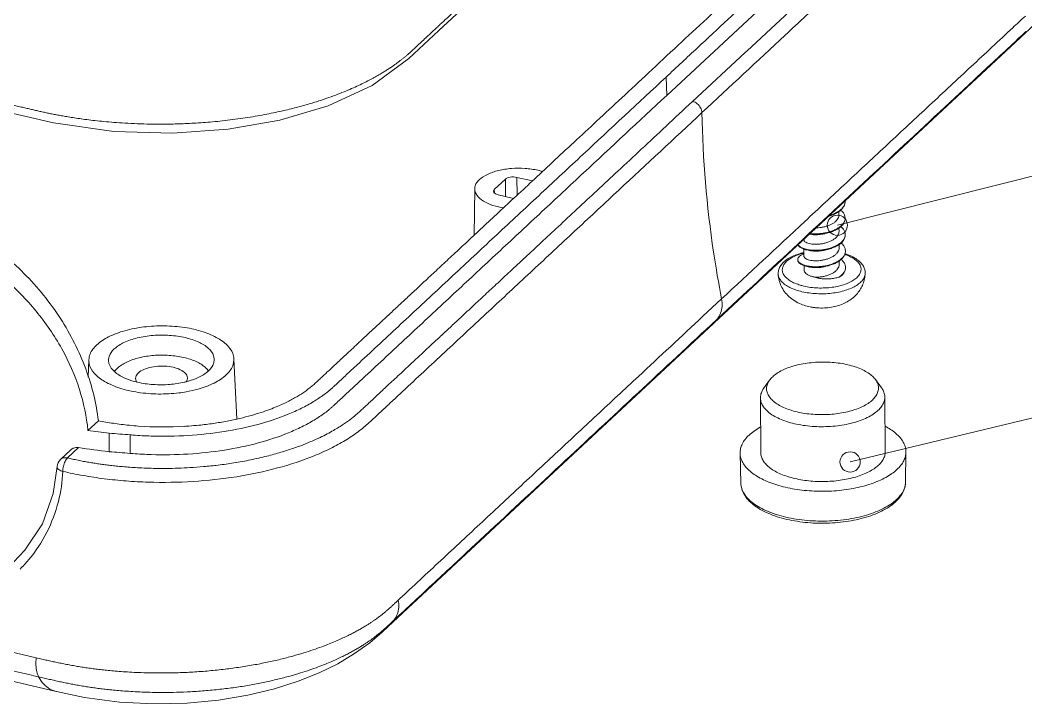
# Model space of a CAD drawing. Header units: millimetres. Extents: x 2741 to 3169, y 1046 to 1343.
# Drawn here: x 2981.46 to 3013, y 1068.64 to 1089.91 of the extents above; entities that cross this region are included whole.
import ezdxf

# ---------------------------------------------------------------- set-up
doc = ezdxf.new("R2010")
doc.units = ezdxf.units.MM
doc.layers.add('dim', color=82, linetype='Continuous', lineweight=9)
doc.layers.add('from', color=7, linetype='Continuous', lineweight=13)
doc.dimstyles.new('ISO', dxfattribs={"dimscale": 0.6, "dimtxt": 2.5, "dimasz": 2.5, "dimexe": 1.25, "dimexo": 0.625, "dimtad": 0, "dimdsep": 46, "dimtxsty": 'Standard', "dimblk": 'OPEN', "dimcen": 0, "dimclrd": 4, "dimclre": 4, "dimadec": 0, "dimazin": 0, "dimtfac": 1, "dimtofl": 0, "dimtmove": 0, "dimatfit": 3, "dimfxl": 1, "dimarcsym": 0})

# ---------------------------------------------------------------- blocks, each defined once
blk = doc.blocks.new('_Open')
at = {"color": 0, "linetype": 'ByBlock', "lineweight": -2}
for p, q in [((-1, 0.167), (0, 0)), ((-1, -0.167), (0, 0)), ((0, 0), (-1, 0))]:
    blk.add_line(p, q, dxfattribs=at)
blk = doc.blocks.new('*u57')
at = {"color": 7, "linetype": 'Continuous'}
for p, q in [((11.623, 53.151), (26.148, 66.69)), ((33.428, 60.102), (22.614, 50.022)), ((34.714, 59.843), (26.492, 52.18)), ((9.167, 24.379), (40.369, 53.46)), ((26.4, 52.094), (23.864, 49.731)), ((26.492, 52.18), (26.4, 52.094)), ((22.584, 50.91), (22.614, 50.022)), ((-7.808, 22.873), (-122.805, 49.652)), ((-121.849, 48.031), (-6.842, 21.25)), ((14.295, 45.481), (14.828, 45.978)), ((14.841, 45.137), (14.828, 45.978)), ((15.394, 45.203), (15.381, 46.066)), ((15.381, 46.066), (16.132, 45.891)), ((13.325, 43.274), (13.353, 45.516)), ((14.301, 45.309), (14.295, 45.481)), ((15.227, 45.047), (14.476, 45.222)), ((30.92, 44.254), (30.919, 44.416)), ((30.926, 43.46), (30.925, 43.62)), ((29.229, 43.05), (29.229, 43.078)), ((30.932, 42.665), (30.931, 42.825)), ((29.235, 42.256), (29.232, 42.603)), ((29.239, 41.611), (29.238, 41.807)), ((30.937, 41.871), (30.936, 42.033)), ((25.26, 40.195), (24.363, 39.359)), ((29.455, 39.828), (29.535, 39.811)), ((29.794, 39.773), (29.81, 39.771)), ((25.055, 39.227), (24.75, 38.943)), ((24.77, 38.922), (25.055, 39.227)), ((-5.292, 36.417), (-5.265, 37.257)), ((1.87, 34.396), (1.733, 37.308)), ((27.569, 36.267), (27.288, 35.868)), ((32.686, 36.304), (32.973, 35.909)), ((33.134, 35.46), (33.153, 32.812)), ((27.134, 35.417), (27.153, 32.769)), ((-4.807, 34.317), (-5.309, 33.849)), ((-4.292, 32.82), (-4.286, 33.714)), ((-3.269, 32.739), (-3.266, 33.634)), ((-5.765, 33.018), (-6.3, 32.519)), ((-6.133, 32.914), (-6.638, 32.444)), ((-6.224, 32.502), (-6.3, 32.519)), ((26.154, 32.744), (26.193, 31.291)), ((34.153, 32.802), (34.135, 31.348)), ((9.454, 24.686), (9.175, 24.387)), ((-6.842, 21.25), (-6.834, 21.248))]:
    blk.add_line(p, q, dxfattribs=at)
for points in [[(-12.807, 50.047), (-9.829, 49.353), (-6.973, 48.696), (-4.065, 48.284), (-1.227, 48.2), (1.448, 48.392), (3.955, 48.833), (6.288, 49.526), (8.408, 50.505), (10.177, 51.803), (11.623, 53.151)], [(-6.796, 32.102), (-6.98, 30.801), (-7.508, 29.346), (-8.351, 28.062), (-8.897, 27.487)], [(-6.834, 21.248), (-5.482, 20.961), (-3.786, 20.729), (-2.134, 20.642), (-0.527, 20.679), (0.995, 20.825), (2.404, 21.062), (3.683, 21.371), (4.825, 21.736), (5.84, 22.143), (6.742, 22.587), (7.554, 23.072), (8.285, 23.602), (8.879, 24.111), (9.167, 24.379)]]:
    blk.add_lwpolyline(points, dxfattribs=at)
for centre, radius, start, end in [((15.683, 43.3), 3.19, 73, 76.9515), ((30.826, 44.894), 0.389, 0.505, 4.6781), ((30.838, 44.894), 0.377, 356.5372, 0.5085), ((15.333, 48.21), 3.669, 256.9204, 260.7886), ((30.835, 44.101), 0.387, 356.4709, 0.337), ((29.807, 45.71), 2.37, 280.5494, 282.9447), ((30.832, 43.306), 0.395, 356.584, 0.4068), ((29.732, 44.223), 1.675, 257.9658, 261.9107), ((29.816, 44.9), 2.354, 280.5158, 282.9964), ((29.83, 44.839), 2.291, 283.0032, 284.0159), ((30.856, 42.511), 0.377, 356.5309, 0.5005), ((29.715, 43.316), 1.56, 257.7419, 257.8745), ((29.739, 43.435), 1.681, 257.9252, 261.9363), ((29.82, 44.112), 2.36, 280.5052, 282.9631), ((28.446, 41.419), 0.455, 183.1935, 188.0861), ((30.033, 42.671), 1.451, 256.9103, 259.4785), ((30.497, 41.947), 0.817, 314.0084, 314.6246), ((30.846, 41.718), 0.393, 356.4973, 0.3222), ((29.884, 43.635), 2.894, 253.1794, 256.9405), ((29.998, 42.17), 2.404, 249.8094, 256.9601), ((-0.497, 35.956), 1.263, 46.7175, 47.6317), ((-2.002, 40.123), 4.052, 254.8643, 256.9072), ((-1.644, 40.426), 4.36, 283.1052, 283.7971), ((-1.573, 40.141), 4.067, 283.7761, 285.9154), ((-1.737, 42.342), 6.732, 276.9821, 280.0114), ((-1.657, 51.171), 17.155, 265.8994, 273.3958), ((-1.647, 50.996), 16.98, 273.3964, 274.0725), ((8.608, 135.27), 102.372, 262.18695, 262.76437), ((-11.027, -58.673), 92.633, 85.19385, 85.82696), ((8.653, 134.727), 102.726, 261.93163, 262.76079), ((-11.053, -59.536), 92.603, 85.17803, 85.81268), ((-6.297, 32.078), 0.5, 132.9159, 177.2167), ((3.814, 30.126), 7.826, 309.051, 311.3658), ((-1.837, 44.699), 23.482, 258.1335, 258.7626)]:
    blk.add_arc(centre, radius, start, end, dxfattribs=at)
for centre, ratio, start_param, end_param in [((15.195, 45.892), 0.470141, 1.098141, 2.668633), ((14.662, 45.396), 0.469909, 2.668658, 4.23915)]:
    blk.add_ellipse(centre, major_axis=(0.412, 0.003), ratio=ratio, start_param=start_param, end_param=end_param, dxfattribs=at)
for points, start_tangent, end_tangent in [([(38.663, 67.78), (38.649, 67.571), (38.57, 67.224), (38.443, 66.918), (38.287, 66.653), (38.117, 66.424), (37.943, 66.227), (37.755, 66.043), (37.565, 65.865), (37.374, 65.687), (37.182, 65.51), (36.991, 65.332), (36.798, 65.152), (36.595, 64.962), (36.375, 64.757), (36.131, 64.529), (35.858, 64.276), (35.558, 63.996), (35.23, 63.69), (34.87, 63.355), (34.471, 62.983), (34.022, 62.564), (33.519, 62.095), (32.959, 61.573), (32.341, 60.997), (31.663, 60.365), (30.92, 59.673), (30.108, 58.916), (29.218, 58.087), (28.231, 57.167), (27.122, 56.133), (25.888, 54.983), (24.557, 53.742), (23.161, 52.441), (21.731, 51.109)], (-0.012615, -0.99992), (-0.731534, -0.681805)), ([(22.584, 50.91), (24.094, 52.318), (25.567, 53.691), (26.968, 54.996), (28.259, 56.199), (29.412, 57.275), (30.442, 58.234), (31.373, 59.101), (32.214, 59.886), (32.966, 60.587), (33.629, 61.204), (34.217, 61.753), (34.755, 62.254), (35.266, 62.73), (35.757, 63.188), (36.215, 63.615), (36.638, 64.009), (37.041, 64.384), (37.436, 64.752), (37.824, 65.115), (38.207, 65.471), (38.588, 65.826), (38.941, 66.185), (39.222, 66.557), (39.431, 66.94), (39.563, 67.331), (39.618, 67.735), (39.618, 67.882)], (0.731534, 0.681805), (-0.03702, 0.999315)), ([(-65.845, 62.808), (-61.323, 61.755), (-56.695, 60.677), (-52.483, 59.696), (-48.702, 58.816), (-45.293, 58.022), (-42.205, 57.303), (-39.396, 56.649), (-36.834, 56.052), (-34.492, 55.507), (-32.345, 55.007), (-30.374, 54.548), (-28.561, 54.126), (-26.891, 53.737), (-25.351, 53.378), (-23.93, 53.047), (-22.618, 52.742), (-21.406, 52.46), (-20.285, 52.199), (-19.246, 51.957), (-18.279, 51.731), (-17.376, 51.521), (-16.533, 51.325), (-15.749, 51.142), (-15.021, 50.973), (-14.345, 50.815), (-13.717, 50.669), (-13.133, 50.533), (-12.59, 50.407), (-12.088, 50.29), (-11.627, 50.182), (-11.198, 50.083), (-10.794, 49.989), (-10.409, 49.899), (-10.039, 49.813), (-9.688, 49.731), (-9.36, 49.655), (-9.058, 49.585), (-8.782, 49.52), (-8.53, 49.461), (-8.301, 49.407), (-8.09, 49.358), (-7.887, 49.311), (-7.683, 49.265), (-7.474, 49.218), (-7.261, 49.172), (-7.044, 49.128), (-6.823, 49.085), (-6.588, 49.042), (-6.33, 48.997), (-6.041, 48.951), (-5.719, 48.903), (-5.363, 48.855), (-4.971, 48.807), (-4.537, 48.762), (-4.057, 48.72), (-3.525, 48.683), (-2.936, 48.655), (-2.289, 48.637), (-1.586, 48.635), (-0.822, 48.652), (0.016, 48.695), (0.937, 48.77), (1.917, 48.886), (2.879, 49.035), (3.746, 49.204), (4.498, 49.377), (5.148, 49.55), (5.713, 49.719), (6.209, 49.883), (6.648, 50.042), (7.045, 50.197), (7.41, 50.351), (7.746, 50.504), (8.051, 50.651), (8.323, 50.791), (8.565, 50.923), (8.781, 51.047), (8.973, 51.163), (9.143, 51.271), (9.295, 51.37), (9.431, 51.463), (9.556, 51.552), (9.673, 51.638), (9.785, 51.723), (9.895, 51.81), (10.001, 51.897), (10.103, 51.984), (10.2, 52.069), (10.293, 52.153), (10.383, 52.237), (10.473, 52.32), (10.563, 52.403), (10.654, 52.489), (10.751, 52.58), (10.858, 52.681), (10.979, 52.793), (11.112, 52.917), (11.254, 53.05), (11.405, 53.19), (11.564, 53.338), (11.733, 53.496), (11.916, 53.666), (12.115, 53.852), (12.334, 54.056), (12.574, 54.28), (12.839, 54.526), (13.127, 54.795), (13.44, 55.086), (13.778, 55.401), (14.144, 55.743), (14.541, 56.113), (14.971, 56.514), (15.433, 56.944), (15.93, 57.407), (16.467, 57.907), (17.048, 58.45), (17.68, 59.038), (18.365, 59.677), (19.108, 60.369), (19.913, 61.12), (20.785, 61.933), (21.73, 62.813), (22.754, 63.768), (23.863, 64.801), (25.064, 65.92), (26.028, 66.819)], (0.973942, -0.226795), (0.731534, 0.681805)), ([(41.557, 66.538), (41.525, 66.102), (41.39, 65.598), (41.15, 65.101), (40.808, 64.618), (40.599, 64.383), (40.367, 64.152), (39.865, 63.685), (39.364, 63.217), (38.36, 62.282), (37.357, 61.347), (36.354, 60.412), (34.347, 58.541), (32.34, 56.671), (30.333, 54.801), (28.327, 52.931), (24.313, 49.19)], (0.015767, -0.999876), (-0.731534, -0.681805)), ([(25.26, 40.195), (29.273, 43.935), (31.28, 45.805), (33.287, 47.676), (35.294, 49.546), (37.3, 51.416), (38.304, 52.352), (39.307, 53.287), (39.917, 53.855)], (0.731534, 0.681805), (0.731551, 0.681787)), ([(25.055, 39.227), (32.856, 46.498), (36.757, 50.133), (38.707, 51.951), (39.683, 52.86), (39.942, 53.102)], (0.731535, 0.681804), (0.73091, 0.682474)), ([(-0.441, 34.06), (0.043, 34.101), (0.738, 34.186), (1.408, 34.298), (2.022, 34.429), (2.57, 34.571), (3.052, 34.719), (3.467, 34.865), (3.818, 35.005), (4.117, 35.138), (4.376, 35.264), (4.607, 35.386), (4.819, 35.509), (5.02, 35.636), (5.211, 35.767), (5.391, 35.902), (5.557, 36.039), (5.714, 36.18), (5.871, 36.325), (6.038, 36.481), (6.222, 36.655), (6.425, 36.843), (6.643, 37.047), (6.878, 37.265), (7.132, 37.502), (7.406, 37.757), (7.701, 38.033), (8.02, 38.33), (8.363, 38.65), (8.733, 38.994), (9.131, 39.366), (9.56, 39.765), (10.022, 40.195), (10.518, 40.658), (11.053, 41.157), (11.628, 41.693), (12.248, 42.27), (12.915, 42.892), (13.633, 43.561), (14.405, 44.281), (15.236, 45.055), (16.129, 45.888), (17.091, 46.784), (18.126, 47.749), (19.241, 48.788), (20.441, 49.906), (21.731, 51.109)], (0.997474, 0.071026), (0.731534, 0.681805)), ([(22.584, 50.91), (18.571, 47.169), (16.564, 45.299), (14.557, 43.429), (12.551, 41.559), (10.544, 39.688), (9.54, 38.753), (8.537, 37.818), (7.535, 36.884), (7.03, 36.413), (6.539, 35.955), (6.425, 35.853), (6.317, 35.76), (6.09, 35.582), (5.574, 35.237), (4.99, 34.918), (4.343, 34.627), (2.886, 34.139), (1.257, 33.794), (-0.479, 33.603), (-2.258, 33.576), (-3.141, 33.623), (-3.266, 33.633)], (-0.731534, -0.681805), (-0.996481, 0.083824)), ([(-3.269, 32.739), (-3.139, 32.729), (-2.254, 32.681), (-0.47, 32.709), (1.272, 32.9), (2.905, 33.246), (4.367, 33.735), (5.015, 34.027), (5.601, 34.348), (6.118, 34.693), (6.346, 34.872), (6.454, 34.965), (6.568, 35.068), (7.059, 35.525), (7.564, 35.996), (8.567, 36.93), (9.57, 37.865), (10.573, 38.8), (12.58, 40.671), (14.587, 42.541), (16.594, 44.411), (18.6, 46.282), (22.614, 50.022)], (0.996459, -0.084084), (0.731535, 0.681804)), ([(23.864, 49.731), (22.579, 48.533), (21.385, 47.42), (20.274, 46.385), (19.241, 45.422), (18.28, 44.526), (17.386, 43.693), (16.555, 42.918), (15.781, 42.198), (15.062, 41.527), (14.393, 40.904), (13.771, 40.324), (13.195, 39.787), (12.659, 39.288), (12.162, 38.824), (11.699, 38.393), (11.266, 37.989), (10.859, 37.61), (10.479, 37.255), (10.125, 36.925), (9.797, 36.62), (9.494, 36.338), (9.215, 36.077), (8.956, 35.836), (8.717, 35.614), (8.496, 35.408), (8.295, 35.22), (8.113, 35.049), (7.949, 34.896), (7.801, 34.76), (7.667, 34.641), (7.535, 34.528), (7.389, 34.413), (7.219, 34.286), (7.021, 34.149), (6.795, 34.003), (6.535, 33.848), (6.234, 33.682), (5.892, 33.511), (5.51, 33.337), (5.078, 33.16), (4.58, 32.978), (4.002, 32.792), (3.325, 32.606), (2.544, 32.428), (1.733, 32.28), (0.972, 32.172), (0.272, 32.099), (-0.371, 32.051), (-0.965, 32.024), (-1.519, 32.013), (-2.029, 32.016), (-2.493, 32.028), (-2.915, 32.047), (-3.295, 32.072), (-3.638, 32.099), (-3.945, 32.129), (-4.224, 32.16), (-4.482, 32.192), (-4.725, 32.226), (-4.962, 32.261), (-5.2, 32.3), (-5.45, 32.343), (-5.717, 32.394), (-6, 32.452), (-6.224, 32.502)], (-0.731534, -0.681805), (-0.975546, 0.219795)), ([(24.313, 49.19), (24.251, 49.423), (24.086, 49.621), (23.864, 49.731)], (-0.016236, 0.999868), (-0.973942, 0.226795)), ([(24.313, 49.19), (20.3, 45.449), (18.293, 43.579), (16.286, 41.709), (14.28, 39.838), (12.273, 37.968), (11.27, 37.033), (10.266, 36.098), (9.263, 35.163), (8.761, 34.695), (8.26, 34.228), (8.003, 34.003), (7.724, 33.784), (7.1, 33.366), (6.392, 32.979), (5.608, 32.626), (3.84, 32.035), (1.866, 31.616), (-0.24, 31.385), (-2.396, 31.351), (-3.468, 31.409), (-4.52, 31.516), (-5.544, 31.671), (-6.043, 31.766), (-6.519, 31.87)], (-0.731534, -0.681805), (-0.975158, 0.22151)), ([(25.26, 40.195), (24.874, 42.461), (24.313, 49.19)], (-0.18869, 0.982037), (-0.016236, 0.999868)), ([(-7.691, 21.956), (-9.485, 22.374), (-11.283, 22.792), (-14.877, 23.629), (-22.064, 25.303), (-29.252, 26.977), (-36.44, 28.651), (-50.816, 31.998), (-65.191, 35.346), (-79.567, 38.693), (-93.943, 42.041), (-101.131, 43.715), (-108.318, 45.388), (-115.506, 47.062), (-119.1, 47.899), (-120.898, 48.318), (-121.583, 48.477)], (-0.973737, 0.227675), (-0.973861, 0.227145)), ([(16.403, 46.407), (15.778, 46.499), (15.121, 46.495), (14.497, 46.395), (13.966, 46.21), (13.58, 45.958), (13.378, 45.663), (13.356, 45.516)], (-0.973942, 0.226795), (-0.010681, -0.999943)), ([(13.356, 45.516), (13.38, 45.354), (13.584, 45.062), (13.971, 44.814), (14.503, 44.636)], (-0.010681, -0.999943), (0.973942, -0.226795)), ([(-14.27, 44.796), (-13.008, 44.419), (-11.769, 43.883), (-10.573, 43.197), (-9.442, 42.374), (-8.395, 41.428), (-7.456, 40.381), (-6.636, 39.25), (-5.954, 38.057), (-5.417, 36.822), (-5.032, 35.569), (-4.807, 34.317)], (0.973943, -0.226794), (0.113518, -0.993536)), ([(30.425, 44.192), (30.447, 44.198), (30.656, 44.271), (30.841, 44.362), (30.995, 44.469), (31.112, 44.589), (31.186, 44.717), (31.215, 44.851), (31.216, 44.871)], (0.964092, 0.265567), (-0.008633, 0.999963)), ([(30.467, 44.231), (30.656, 44.297), (30.841, 44.389), (30.995, 44.496), (31.112, 44.615), (31.186, 44.744), (31.215, 44.871)], (0.958475, 0.285176), (0.060407, 0.998174)), ([(30.92, 44.254), (30.912, 44.176), (30.874, 44.079), (30.807, 43.986), (30.714, 43.899), (30.598, 43.823), (30.463, 43.757), (30.314, 43.704), (30.156, 43.664), (29.995, 43.639), (29.837, 43.628), (29.819, 43.628)], (0.006217, -0.999981), (-0.999884, -0.015202)), ([(31.119, 44.377), (31.013, 44.487)], (-0.610134, 0.792298), (-0.759738, 0.65023)), ([(31.221, 44.103), (31.221, 44.117), (31.192, 44.249), (31.119, 44.377)], (-0.006054, 0.999982), (-0.610134, 0.792298)), ([(-14.976, 44.138), (-13.017, 43.496), (-11.091, 42.488), (-9.335, 41.177), (-7.813, 39.608), (-6.574, 37.793), (-5.719, 35.828), (-5.309, 33.849)], (0.973943, -0.226794), (0.095854, -0.995395)), ([(30.338, 43.401), (30.513, 43.449), (30.716, 43.527), (30.892, 43.622), (31.036, 43.732), (31.141, 43.854), (31.204, 43.984), (31.221, 44.077)], (0.97455, 0.224172), (0.06139, 0.998114)), ([(30.344, 43.376), (30.514, 43.423), (30.716, 43.5), (30.893, 43.596), (31.036, 43.706), (31.142, 43.828), (31.204, 43.958), (31.222, 44.077)], (0.973902, 0.226967), (-0.006049, 0.999982)), ([(31.227, 43.309), (31.221, 43.373), (31.175, 43.504), (31.086, 43.629), (31.018, 43.693)], (-0.007096, 0.999975), (-0.760176, 0.649717)), ([(29.495, 43.326), (29.542, 43.317), (29.69, 43.299)], (0.97475, -0.2233), (0.997819, -0.066006)), ([(29.503, 43.331), (29.619, 43.319), (29.838, 43.313), (30.066, 43.328), (30.295, 43.365), (30.344, 43.376)], (0.990809, -0.135267), (0.973902, 0.226967)), ([(29.528, 43.354), (29.618, 43.346), (29.836, 43.339), (30.065, 43.354), (30.241, 43.381)], (0.992549, -0.121844), (0.983075, 0.183204)), ([(29.69, 43.299), (29.851, 43.296), (30.023, 43.31), (30.195, 43.34), (30.245, 43.352)], (0.997819, -0.066006), (0.969134, 0.246535)), ([(30.926, 43.46), (30.916, 43.378), (30.872, 43.271), (30.793, 43.17), (30.681, 43.077), (30.544, 42.997), (30.388, 42.932), (30.217, 42.882), (30.037, 42.849), (29.859, 42.834), (29.693, 42.837)], (0.005865, -0.999983), (-0.997819, 0.066006)), ([(30.35, 42.581), (30.389, 42.591), (30.602, 42.657), (30.795, 42.742), (30.96, 42.843), (31.089, 42.959), (31.177, 43.084), (31.222, 43.216), (31.227, 43.282)], (0.973871, 0.227102), (-0.007224, 0.999974)), ([(30.384, 42.616), (30.599, 42.682), (30.792, 42.766), (30.957, 42.868), (31.087, 42.983), (31.176, 43.108), (31.221, 43.24), (31.226, 43.282)], (0.970223, 0.242213), (0.059598, 0.998222)), ([(28.941, 42.813), (28.964, 42.771), (29.041, 42.695), (29.159, 42.628), (29.315, 42.575), (29.378, 42.56)], (0.364704, -0.931124), (0.977028, -0.213109)), ([(28.95, 42.82), (28.962, 42.799), (29.038, 42.723), (29.156, 42.656), (29.311, 42.603), (29.383, 42.585)], (0.465435, -0.885082), (0.977783, -0.209619)), ([(29.693, 42.837), (29.543, 42.855), (29.415, 42.888), (29.318, 42.932), (29.256, 42.983), (29.23, 43.038), (29.229, 43.05)], (-0.997819, 0.066006), (0.008318, 0.999965)), ([(31.233, 42.514), (31.215, 42.629), (31.152, 42.758), (31.046, 42.879), (31.022, 42.9)], (-0.008539, 0.999964), (-0.7613, 0.648399)), ([(29.233, 42.438), (28.95, 42.359), (28.663, 42.245), (28.415, 42.104), (28.218, 41.94), (28.082, 41.761), (28.008, 41.577), (27.991, 41.393)], (-0.974961, -0.222377), (0.058007, -0.998316)), ([(29.233, 42.409), (28.956, 42.327), (28.695, 42.216), (28.481, 42.084), (28.323, 41.936), (28.224, 41.777), (28.189, 41.613), (28.219, 41.449), (28.312, 41.29), (28.466, 41.143), (28.675, 41.012), (28.933, 40.902), (29.046, 40.864)], (-0.971784, -0.235872), (0.956964, -0.290206)), ([(29.233, 42.373), (29.197, 42.359), (29.07, 42.294), (28.983, 42.219), (28.94, 42.138), (28.936, 42.101)], (-0.940263, -0.34045), (0.00995, -0.99995)), ([(31.207, 42.345), (31.246, 42.332), (31.503, 42.221), (31.712, 42.09), (31.866, 41.943), (31.96, 41.785), (31.989, 41.621), (31.954, 41.456), (31.856, 41.298), (31.697, 41.15), (31.484, 41.018), (31.223, 40.906), (30.923, 40.819), (30.596, 40.759), (30.25, 40.728), (29.9, 40.727), (29.556, 40.756), (29.23, 40.815)], (0.947809, -0.318838), (-0.973942, 0.226795)), ([(29.235, 42.256), (29.241, 42.224), (29.276, 42.173), (29.343, 42.126), (29.439, 42.087), (29.559, 42.059), (29.699, 42.042)], (0.013631, -0.999907), (0.997819, -0.066006)), ([(29.378, 42.56), (29.5, 42.538), (29.709, 42.52), (29.933, 42.522), (30.163, 42.546), (30.35, 42.581)], (0.977028, -0.213109), (0.973871, 0.227102)), ([(29.493, 42.534), (29.546, 42.523), (29.696, 42.504)], (0.972664, -0.232219), (0.997819, -0.066006)), ([(29.496, 42.565), (29.705, 42.546), (29.928, 42.548), (30.158, 42.571), (30.245, 42.586)], (0.989889, -0.141844), (0.983179, 0.182644)), ([(29.696, 42.504), (29.861, 42.502), (30.04, 42.517), (30.22, 42.55), (30.251, 42.557)], (0.997819, -0.066006), (0.969139, 0.246515)), ([(30.932, 42.665), (30.929, 42.623), (30.9, 42.521), (30.84, 42.423), (30.751, 42.331), (30.636, 42.249), (30.499, 42.179), (30.347, 42.122), (30.184, 42.079), (30.018, 42.052), (29.854, 42.039), (29.699, 42.042)], (0.007762, -0.99997), (-0.997819, 0.066006)), ([(30.35, 41.812), (30.473, 41.844), (30.681, 41.917), (30.864, 42.009), (31.016, 42.116), (31.131, 42.235), (31.204, 42.364), (31.232, 42.488)], (0.974471, 0.224513), (0.06049, 0.998169)), ([(30.356, 41.787), (30.481, 41.82), (30.687, 41.894), (30.87, 41.986), (31.021, 42.093), (31.134, 42.213), (31.206, 42.341), (31.233, 42.474), (31.233, 42.488)], (0.97389, 0.227022), (-0.008356, 0.999965)), ([(32.19, 41.424), (32.173, 41.599), (32.104, 41.773), (31.977, 41.945), (31.793, 42.104), (31.561, 42.24), (31.293, 42.351), (31.214, 42.377)], (0.043559, 0.999051), (-0.954635, 0.297779)), ([(28.936, 42.101), (28.943, 42.055)], (0.00995, -0.99995), (0.293553, -0.955943)), ([(28.936, 42.074), (28.944, 42.025), (28.995, 41.946), (29.089, 41.873), (29.222, 41.811), (29.383, 41.766)], (0.011725, -0.999931), (0.977124, -0.212668)), ([(28.943, 42.055), (28.992, 41.975), (29.084, 41.902), (29.217, 41.84), (29.384, 41.792)], (0.293553, -0.955943), (0.977201, -0.212317)), ([(29.383, 41.766), (29.39, 41.764), (29.586, 41.734), (29.802, 41.724), (30.029, 41.734), (30.258, 41.767), (30.356, 41.787)], (0.977124, -0.212668), (0.97389, 0.227022)), ([(29.498, 41.739), (29.552, 41.728), (29.701, 41.71)], (0.972657, -0.232246), (0.997819, -0.066006)), ([(29.503, 41.771), (29.579, 41.761), (29.794, 41.75), (30.021, 41.76), (30.251, 41.792)], (0.989989, -0.141148), (0.983203, 0.182514)), ([(29.701, 41.71), (29.866, 41.708), (30.041, 41.722), (30.215, 41.753), (30.257, 41.763)], (0.997819, -0.066006), (0.969138, 0.246521)), ([(30.937, 41.871), (30.931, 41.805), (30.893, 41.699), (30.821, 41.599), (30.719, 41.507), (30.591, 41.426), (30.442, 41.358), (30.278, 41.306), (30.107, 41.269), (29.934, 41.249), (29.768, 41.245)], (0.006475, -0.999979), (-0.999677, 0.025432)), ([(31.239, 41.72), (31.237, 41.753), (31.202, 41.885), (31.122, 42.011), (31.031, 42.104)], (-0.005739, 0.999984), (-0.759437, 0.650581)), ([(27.991, 41.393), (28.037, 41.101), (28.139, 40.815), (28.3, 40.547), (28.516, 40.305), (28.788, 40.099), (29.096, 39.942), (29.168, 39.914)], (0.058007, -0.998316), (0.93811, -0.346339)), ([(27.995, 41.355), (28.045, 41.197), (28.159, 41.034), (28.331, 40.883), (28.557, 40.749), (28.83, 40.636), (29.14, 40.547)], (0.140587, -0.990068), (0.973942, -0.226795)), ([(32.19, 41.424), (32.175, 41.325), (32.1, 41.157), (31.963, 40.996), (31.77, 40.849), (31.525, 40.72), (31.237, 40.612), (30.914, 40.529), (30.566, 40.474), (30.204, 40.447), (29.838, 40.451), (29.48, 40.484), (29.14, 40.547)], (-0.044438, -0.999012), (-0.973942, 0.226795)), ([(29.705, 41.258), (29.555, 41.303), (29.429, 41.361), (29.332, 41.431), (29.268, 41.509), (29.24, 41.592), (29.239, 41.61)], (-0.973942, 0.226795), (-0.003543, 0.999994)), ([(29.768, 41.245), (29.856, 41.217), (29.952, 41.194), (30.052, 41.177), (30.156, 41.165), (30.263, 41.16), (30.373, 41.16), (30.487, 41.166), (30.602, 41.178), (30.715, 41.197), (30.826, 41.222), (30.932, 41.253)], (0.938571, -0.345087), (0.948545, 0.316643)), ([(29.81, 39.771), (30.137, 39.758), (30.472, 39.785), (30.807, 39.853), (31.121, 39.963), (31.386, 40.101), (31.617, 40.271), (31.811, 40.465), (31.966, 40.682), (32.08, 40.911), (32.156, 41.16), (32.19, 41.424)], (0.995487, -0.094895), (0.043559, 0.999051)), ([(30.932, 41.253), (31.064, 41.36)], (0.829352, 0.558726), (0.719228, 0.694774)), ([(30.932, 41.253), (30.984, 41.282), (31.032, 41.313), (31.076, 41.345)], (0.890327, 0.455321), (0.784328, 0.620346)), ([(31.07, 41.366), (31.17, 41.489), (31.226, 41.619), (31.238, 41.694)], (0.711715, 0.702468), (0.060989, 0.998138)), ([(31.076, 41.345), (31.174, 41.468), (31.228, 41.599), (31.239, 41.694)], (0.704796, 0.70941), (-0.005806, 0.999983)), ([(25.055, 39.227), (25.213, 39.506), (25.283, 39.836), (25.26, 40.195)], (0.629315, 0.77715), (-0.18869, 0.982037)), ([(29.535, 39.811), (29.624, 39.795), (29.794, 39.773)], (0.980648, -0.195781), (0.995186, -0.098004)), ([(24.363, 39.359), (21.247, 36.454), (19.24, 34.584), (17.233, 32.713), (15.226, 30.843), (13.22, 28.973), (12.216, 28.038), (11.213, 27.103), (10.209, 26.167), (9.709, 25.701), (9.66, 25.655)], (-0.731534, -0.681804), (-0.728651, -0.684886)), ([(1.732, 37.308), (1.716, 37.438), (1.475, 37.891), (0.971, 38.292), (0.246, 38.609), (-0.642, 38.816), (-1.622, 38.896), (-2.613, 38.843), (-3.535, 38.661), (-4.314, 38.365), (-4.887, 37.978)], (-0.036367, 0.999338), (-0.731534, -0.681805)), ([(24.75, 38.943), (17.253, 31.956), (13.353, 28.32), (11.403, 26.503), (10.427, 25.593), (9.454, 24.686)], (-0.731537, -0.681801), (-0.729768, -0.683695)), ([(-4.04, 37.781), (-3.572, 38.088), (-2.927, 38.312), (-2.169, 38.433), (-1.371, 38.438), (-0.612, 38.327), (0.034, 38.111), (0.504, 37.81), (0.752, 37.455), (0.772, 37.157)], (0.731534, 0.681805), (-0.172153, -0.98507)), ([(-4.887, 37.978), (-5.207, 37.533), (-5.263, 37.257)], (-0.731534, -0.681805), (-0.037605, -0.999293)), ([(-4.302, 37.12), (-4.285, 37.423), (-4.04, 37.781)], (-0.185989, 0.982552), (0.731534, 0.681805)), ([(-3.876, 36.862), (-3.441, 37.147), (-2.841, 37.356), (-2.135, 37.469), (-1.392, 37.473), (-0.685, 37.37), (-0.084, 37.169), (0.354, 36.889)], (0.731534, 0.681805), (0.738786, -0.67394)), ([(-5.263, 37.257), (-5.248, 37.065), (-5.007, 36.612), (-4.503, 36.211), (-3.777, 35.894), (-2.889, 35.687), (-1.91, 35.607), (-0.919, 35.66)], (-0.037605, -0.999293), (0.992533, 0.121977)), ([(-3.06, 36.212), (-3.566, 36.393), (-4.036, 36.693), (-4.284, 37.048), (-4.302, 37.12)], (-0.965228, 0.261409), (-0.185989, 0.982552)), ([(-2.874, 36.629), (-2.614, 36.793), (-2.248, 36.907), (-1.829, 36.955), (-1.394, 36.933), (-1.011, 36.844), (-0.711, 36.695), (-0.542, 36.51), (-0.511, 36.383)], (0.731534, 0.681805), (0.040532, -0.999178)), ([(0.772, 37.157), (0.753, 37.08), (0.508, 36.722)], (-0.172153, -0.98507), (-0.731534, -0.681805)), ([(1.355, 36.525), (1.675, 36.97), (1.732, 37.308)], (0.731534, 0.681805), (-0.036367, 0.999338)), ([(27.569, 36.267), (27.639, 36.354), (27.821, 36.524), (28.055, 36.68), (28.336, 36.818), (28.656, 36.934), (29.01, 37.028), (29.389, 37.096), (29.784, 37.136), (30.187, 37.149), (30.589, 37.133), (30.98, 37.089), (31.352, 37.018)], (0.577151, 0.816637), (0.973942, -0.226795)), ([(31.352, 37.018), (31.698, 36.922), (32.008, 36.802), (32.276, 36.662), (32.497, 36.505), (32.664, 36.333), (32.686, 36.304)], (0.973942, -0.226795), (0.588895, -0.808209)), ([(-4.027, 36.688), (-3.876, 36.862)], (0.55263, 0.833427), (0.731534, 0.681805)), ([(-3.008, 36.366), (-3, 36.433), (-2.874, 36.629)], (-0.005178, 0.999987), (0.731534, 0.681805)), ([(-0.567, 35.713), (0.004, 35.842), (0.783, 36.138), (1.355, 36.525)], (0.984699, 0.174265), (0.731534, 0.681805)), ([(0.508, 36.722), (0.04, 36.416), (-0.457, 36.23)], (-0.731534, -0.681805), (-0.961563, -0.274585)), ([(0.368, 36.875), (0.504, 36.72)], (0.727938, -0.685643), (0.563884, -0.825854)), ([(-2.944, 36.173), (-2.976, 36.228), (-3.008, 36.366)], (-0.579061, 0.815284), (-0.005178, 0.999987)), ([(-0.655, 36.179), (-1.363, 36.07), (-2.16, 36.065), (-2.92, 36.176)], (-0.973952, -0.226753), (-0.973934, 0.22683)), ([(-0.511, 36.383), (-0.519, 36.305), (-0.575, 36.187)], (0.040532, -0.999178), (-0.587263, -0.809396)), ([(28.909, 34.741), (28.564, 34.837), (28.254, 34.957), (27.985, 35.097), (27.765, 35.255), (27.598, 35.426), (27.487, 35.608), (27.435, 35.796), (27.443, 35.986), (27.512, 36.173), (27.569, 36.267)], (-0.973942, 0.226795), (0.577151, 0.816637)), ([(32.686, 36.304), (32.775, 36.151), (32.827, 35.963), (32.818, 35.774), (32.75, 35.586), (32.623, 35.406), (32.441, 35.235), (32.206, 35.08), (31.926, 34.942), (31.605, 34.825), (31.252, 34.731), (30.873, 34.664), (30.478, 34.623), (30.075, 34.61), (29.673, 34.626), (29.282, 34.67), (28.909, 34.741)], (0.588895, -0.808209), (-0.973942, 0.226795)), ([(32.973, 35.909), (33.072, 35.74), (33.13, 35.531), (33.134, 35.46)], (0.588827, -0.808259), (0.006326, -0.99998)), ([(27.134, 35.417), (27.148, 35.556), (27.224, 35.764), (27.288, 35.868)], (-0.006326, 0.99998), (0.577135, 0.816649)), ([(33.134, 35.46), (33.12, 35.321), (33.044, 35.112), (32.903, 34.912), (32.7, 34.723), (32.44, 34.549), (32.128, 34.396), (31.772, 34.266), (31.379, 34.162), (30.959, 34.087), (30.519, 34.042), (30.072, 34.028), (29.625, 34.046), (29.19, 34.094), (28.777, 34.173)], (0.006326, -0.99998), (-0.973942, 0.226795)), ([(28.777, 34.173), (28.393, 34.28), (28.048, 34.413), (27.75, 34.569), (27.505, 34.744), (27.319, 34.935), (27.196, 35.137), (27.138, 35.345), (27.134, 35.417)], (-0.973942, 0.226795), (-0.006326, 0.99998)), ([(-4.807, 34.317), (-4.447, 34.25), (-4.079, 34.191), (-3.705, 34.14), (-3.311, 34.096), (-2.884, 34.06)], (0.980408, -0.196975), (0.997442, -0.071486)), ([(27.144, 34.012), (27.123, 34.001), (26.83, 33.818), (26.586, 33.621), (26.394, 33.412), (26.257, 33.193), (26.176, 32.969), (26.154, 32.744)], (-0.878973, -0.476871), (0.026933, -0.999637)), ([(33.145, 34.055), (33.413, 33.898), (33.669, 33.707), (33.873, 33.502), (34.023, 33.287), (34.117, 33.065), (34.153, 32.839), (34.153, 32.802)], (0.885782, -0.464101), (-0.012991, -0.999916)), ([(-6.133, 32.914), (-6.099, 32.942), (-5.944, 33.011), (-5.765, 33.018)], (0.730541, 0.682868), (0.990104, -0.140336)), ([(-6.3, 32.519), (-6.467, 32.526), (-6.61, 32.467), (-6.637, 32.444)], (-0.973942, 0.226795), (-0.731364, -0.681987)), ([(-6.41, 32.355), (-6.3, 32.519)], (0.447854, 0.894107), (0.643601, 0.765361)), ([(26.154, 32.744), (26.189, 32.516), (26.283, 32.294), (26.433, 32.079), (26.637, 31.874), (26.893, 31.683), (27.196, 31.508), (27.542, 31.351), (27.927, 31.216), (28.343, 31.104)], (0.026933, -0.999637), (0.973942, -0.226795)), ([(27.153, 32.769), (27.153, 32.761), (27.185, 32.57), (27.271, 32.382), (27.412, 32.202), (27.603, 32.033), (27.842, 31.878), (28.124, 31.74), (28.444, 31.622), (28.796, 31.525)], (0.006987, -0.999976), (0.973942, -0.226795)), ([(34.153, 32.802), (34.13, 32.612), (34.05, 32.388), (33.912, 32.169), (33.72, 31.96), (33.476, 31.762), (33.183, 31.58), (32.847, 31.416), (32.471, 31.271), (32.061, 31.149), (31.623, 31.05), (31.164, 30.977), (30.69, 30.93), (30.208, 30.911), (29.726, 30.919), (29.25, 30.954), (28.786, 31.016), (28.343, 31.104)], (-0.012991, -0.999916), (-0.973942, 0.226795)), ([(33.153, 32.812), (33.129, 32.627), (33.049, 32.438), (32.915, 32.255), (32.73, 32.083), (32.496, 31.923), (32.219, 31.78), (31.904, 31.655), (31.556, 31.552), (31.182, 31.472), (30.789, 31.416), (30.383, 31.386), (29.974, 31.382), (29.568, 31.404), (29.173, 31.452), (28.796, 31.525)], (0.006987, -0.999976), (-0.973942, 0.226795)), ([(-6.795, 32.102), (-6.796, 32.083), (-6.714, 31.96), (-6.519, 31.87)], (-0.098187, -0.995168), (0.963803, -0.266617)), ([(-6.519, 31.87), (-6.49, 32.118)], (-0.078808, 0.99689), (0.231412, 0.972856)), ([(-6.49, 32.118), (-6.41, 32.355)], (0.231412, 0.972856), (0.447854, 0.894107)), ([(-6.519, 31.87), (-6.738, 30.412), (-7.291, 28.939), (-8.174, 27.598), (-8.582, 27.154)], (-0.049893, -0.998755), (-0.707742, -0.706471)), ([(28.367, 29.662), (27.901, 29.79), (27.478, 29.947), (27.105, 30.13), (26.788, 30.335), (26.535, 30.558), (26.349, 30.797), (26.234, 31.045), (26.193, 31.291)], (-0.973942, 0.226795), (-0.027184, 0.99963)), ([(28.412, 29.555), (27.941, 29.685), (27.511, 29.846), (27.127, 30.038), (26.8, 30.258), (26.538, 30.5), (26.349, 30.759), (26.235, 31.024), (26.193, 31.291)], (-0.973942, 0.226795), (-0.027004, 0.999635)), ([(34.135, 31.348), (34.102, 31.121), (33.997, 30.87), (33.819, 30.629), (33.574, 30.4), (33.265, 30.189), (32.899, 29.999), (32.481, 29.834), (32.021, 29.698), (31.525, 29.591), (31.005, 29.518), (30.468, 29.478), (29.926, 29.472), (29.389, 29.502), (28.866, 29.566), (28.367, 29.662)], (-0.013134, -0.999914), (-0.973942, 0.226795)), ([(34.135, 31.348), (34.098, 31.085), (33.991, 30.822), (33.811, 30.564), (33.559, 30.32), (33.244, 30.098), (32.874, 29.901), (32.456, 29.733), (31.999, 29.595), (31.511, 29.489), (31, 29.415), (30.475, 29.375), (29.944, 29.369), (29.418, 29.398), (28.904, 29.46), (28.412, 29.555)], (-0.01254, -0.999921), (-0.973942, 0.226795)), ([(9.66, 25.655), (9.603, 25.601), (9.545, 25.547), (9.487, 25.492), (9.429, 25.438), (9.371, 25.384), (9.314, 25.333), (9.258, 25.282), (9.202, 25.232), (9.145, 25.183), (9.086, 25.132), (9.026, 25.082), (8.963, 25.03), (8.898, 24.977), (8.831, 24.925), (8.763, 24.872), (8.689, 24.816), (8.607, 24.755), (8.513, 24.688), (8.405, 24.613), (8.281, 24.531), (8.14, 24.441), (7.982, 24.345), (7.809, 24.245), (7.619, 24.14), (7.411, 24.031), (7.183, 23.918), (6.93, 23.798), (6.648, 23.673), (6.33, 23.541), (5.971, 23.403), (5.563, 23.258), (5.099, 23.108), (4.57, 22.954), (3.979, 22.8), (3.343, 22.656), (2.667, 22.525), (1.955, 22.409), (1.21, 22.311), (0.437, 22.233), (-0.341, 22.178), (-1.044, 22.149), (-1.668, 22.138), (-2.229, 22.141), (-2.738, 22.154), (-3.2, 22.175), (-3.618, 22.201), (-3.994, 22.231), (-4.332, 22.262), (-4.638, 22.294), (-4.924, 22.327), (-5.202, 22.364), (-5.476, 22.404), (-5.748, 22.447), (-6.016, 22.493), (-6.282, 22.543), (-6.545, 22.593), (-6.799, 22.644), (-7.042, 22.696), (-7.282, 22.75), (-7.53, 22.808), (-7.808, 22.873)], (-0.730241, -0.68319), (-0.973986, 0.226607)), ([(9.454, 24.686), (9.613, 24.966), (9.683, 25.296), (9.66, 25.655)], (0.629583, 0.776933), (-0.188071, 0.982155)), ([(9.454, 24.686), (9.397, 24.632), (9.338, 24.578), (9.279, 24.522), (9.22, 24.467), (9.161, 24.412), (9.102, 24.358), (9.044, 24.305), (8.986, 24.253)], (-0.729849, -0.683609), (-0.750279, -0.661121)), ([(8.744, 24.049), (8.682, 23.999), (8.618, 23.948), (8.552, 23.896), (8.479, 23.841), (8.397, 23.78), (8.303, 23.711), (8.194, 23.635), (8.069, 23.552), (7.928, 23.461), (7.771, 23.365), (7.6, 23.265), (7.412, 23.161), (7.208, 23.053), (6.984, 22.941), (6.736, 22.822), (6.458, 22.698), (6.145, 22.567), (5.793, 22.43), (5.394, 22.287), (4.94, 22.139), (4.423, 21.987), (3.847, 21.837), (3.228, 21.696), (2.571, 21.567), (1.877, 21.454), (1.153, 21.36), (0.402, 21.285), (-0.354, 21.233), (-1.039, 21.206), (-1.647, 21.197), (-2.193, 21.202), (-2.69, 21.217), (-3.142, 21.24), (-3.55, 21.267), (-3.917, 21.297), (-4.246, 21.329), (-4.546, 21.362), (-4.827, 21.396), (-5.102, 21.434), (-5.374, 21.476), (-5.643, 21.521), (-5.906, 21.569), (-6.162, 21.618), (-6.413, 21.667)], (-0.775848, -0.630919), (-0.980688, 0.195581)), ([(-7.691, 21.956), (-7.776, 22.197), (-7.816, 22.509), (-7.808, 22.873)], (-0.469602, 0.882878), (0.082179, 0.996618)), ([(-6.665, 21.719), (-6.917, 21.774), (-7.162, 21.83), (-7.414, 21.89), (-7.691, 21.956)], (-0.978481, 0.206337), (-0.97366, 0.228006)), ([(-7.691, 21.956), (-7.442, 21.6), (-7.141, 21.365), (-6.842, 21.25)], (0.466552, -0.884494), (0.974035, -0.226398))]:
    blk.add_spline(points, degree=3, dxfattribs=dict(at, start_tangent=start_tangent, end_tangent=end_tangent))
at = {"layer": 'dim'}
for points in [[(30.846, 43.754), (57.431, 50.439)], [(31.461, 32.326), (57.431, 38.581)]]:
    blk.add_leader(points, dimstyle='ISO', override={"dimscale": 1, "dimasz": 1.95, "dimexo": 0.125, "dimadec": 2, "dimazin": 2, "dimldrblk": 'Small'}, dxfattribs=at)

msp = doc.modelspace()

# ---------------------------------------------------------------- block references
at = {"layer": 'from', "xscale": 0.65, "yscale": 0.65, "zscale": 0.65}
msp.add_blockref('*u57', (2987.036, 1055.036), dxfattribs=at)

doc.saveas('drawing.dxf')
